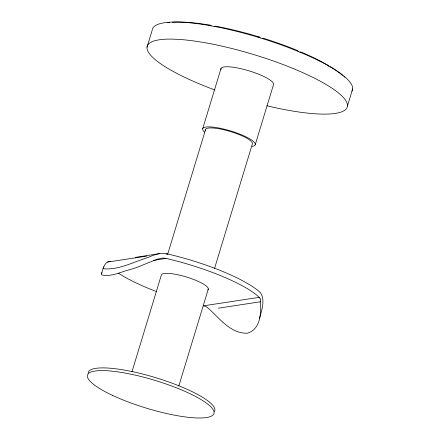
<?xml version="1.0" encoding="UTF-8"?>
<svg xmlns="http://www.w3.org/2000/svg" width="440" height="440" viewBox="0 0 440 440"><rect width="100%" height="100%" fill="white"/><g stroke="black" fill="none" stroke-linecap="round" stroke-linejoin="round"><path stroke-width="0.66" d="M260.227 37.923L259.397 37.021A100.936 22.193 16.9 0 0 215.611 26.142L214.066 26.477M211.277 25.977L210.034 25.146A100.936 22.193 16.9 0 0 172.337 22.193M110.66 261.619C107.146 260.353 104.016 265.149 103.433 268.021L104.082 268.812C119.279 270.006 133.788 261.789 148.066 257.461C154.072 254.793 160.781 252.258 167.437 253.946A82.192 18.068 16.9 0 1 260.585 292.864C265.337 300.355 261.734 310.558 259.44 318.334M298.249 51.524L297.616 50.595A100.936 22.193 16.9 0 0 263.401 38.258L262.229 38.538M328.554 66.303L328.108 65.346M260.255 299.057A14.416 5.962 -68 0 0 259.534 297.671L259.221 297.352A82.192 18.068 16.9 0 0 166.073 258.434L165.121 258.253A14.416 13.75 -65.3 0 0 162.206 258.132C151.14 260.601 141.048 266.618 130.07 269.582C120.978 271.75 111.309 277.173 101.866 274.945L101.453 273.933L103.516 266.921M147.01 47.267L152.185 30.217A104.544 22.985 16.9 0 1 259.501 37.692A104.544 22.985 16.9 0 1 351.934 91.097M202.736 128.612L221.001 68.497M131.989 371.729L161.298 275.22A24.514 5.39 16.9 0 1 187.303 277.261A24.514 5.39 16.9 0 1 207.889 289.828M167.656 254.293L205.634 129.333M178.849 385.902L208.296 289.036M214.44 268.802L252.307 144.122A24.514 5.39 16.9 0 0 229.438 131.246A24.514 5.39 16.9 0 0 205.541 130.438M255.206 144.843L273.471 84.722A27.467 6.039 16.9 0 0 247.032 70.257A27.467 6.039 16.9 0 0 221.04 69.729M347.463 105.958L352.644 88.908M101.453 273.933L101.91 272.564M329.786 67.034L330.577 66.814A100.936 22.193 16.9 0 1 342.628 75.433M299.866 52.201L300.85 51.948A100.936 22.193 16.9 0 1 328.108 65.346M159.379 253.66L135.284 257.389M208.681 25.35L210.034 25.146M258.06 37.224L259.397 37.021M107.553 262.07L146.801 256.102M166.111 254.15L167.437 253.946M157.025 259.204L158.367 259.001M153.472 260.353L166.073 258.434M259.221 297.352L203.517 305.822L204.446 306.07A14.416 12.672 -21.7 0 1 207.053 307.186C219.021 317.306 229.806 333.691 247.319 333.212C261.272 329.302 261.536 310.943 260.238 299.09M218.4 308.176L260.678 301.747M156.459 291.555A82.192 18.068 16.9 0 1 118.509 273.24M214.935 90.002A104.544 22.985 16.9 0 1 169.07 39.105A104.544 22.985 16.9 0 1 332.932 88.842A104.544 22.985 16.9 0 1 266.865 105.765M204.501 132.017A27.467 6.039 16.9 0 1 230.532 130.895A27.467 6.039 16.9 0 1 252.115 146.399M88.171 373.043A66.088 14.531 16.9 0 1 156.013 377.773A66.088 14.531 16.9 0 1 214.451 411.532M167.778 22.688A100.936 22.193 16.9 0 1 169.746 22.429M343.833 76.538A100.936 22.193 16.9 0 1 344.575 77.259M112.646 395.439A66.088 14.531 16.9 0 0 213.631 414.222A66.088 14.531 16.9 0 0 125.879 373.197A66.088 14.531 16.9 0 0 112.646 395.439"/></g></svg>
